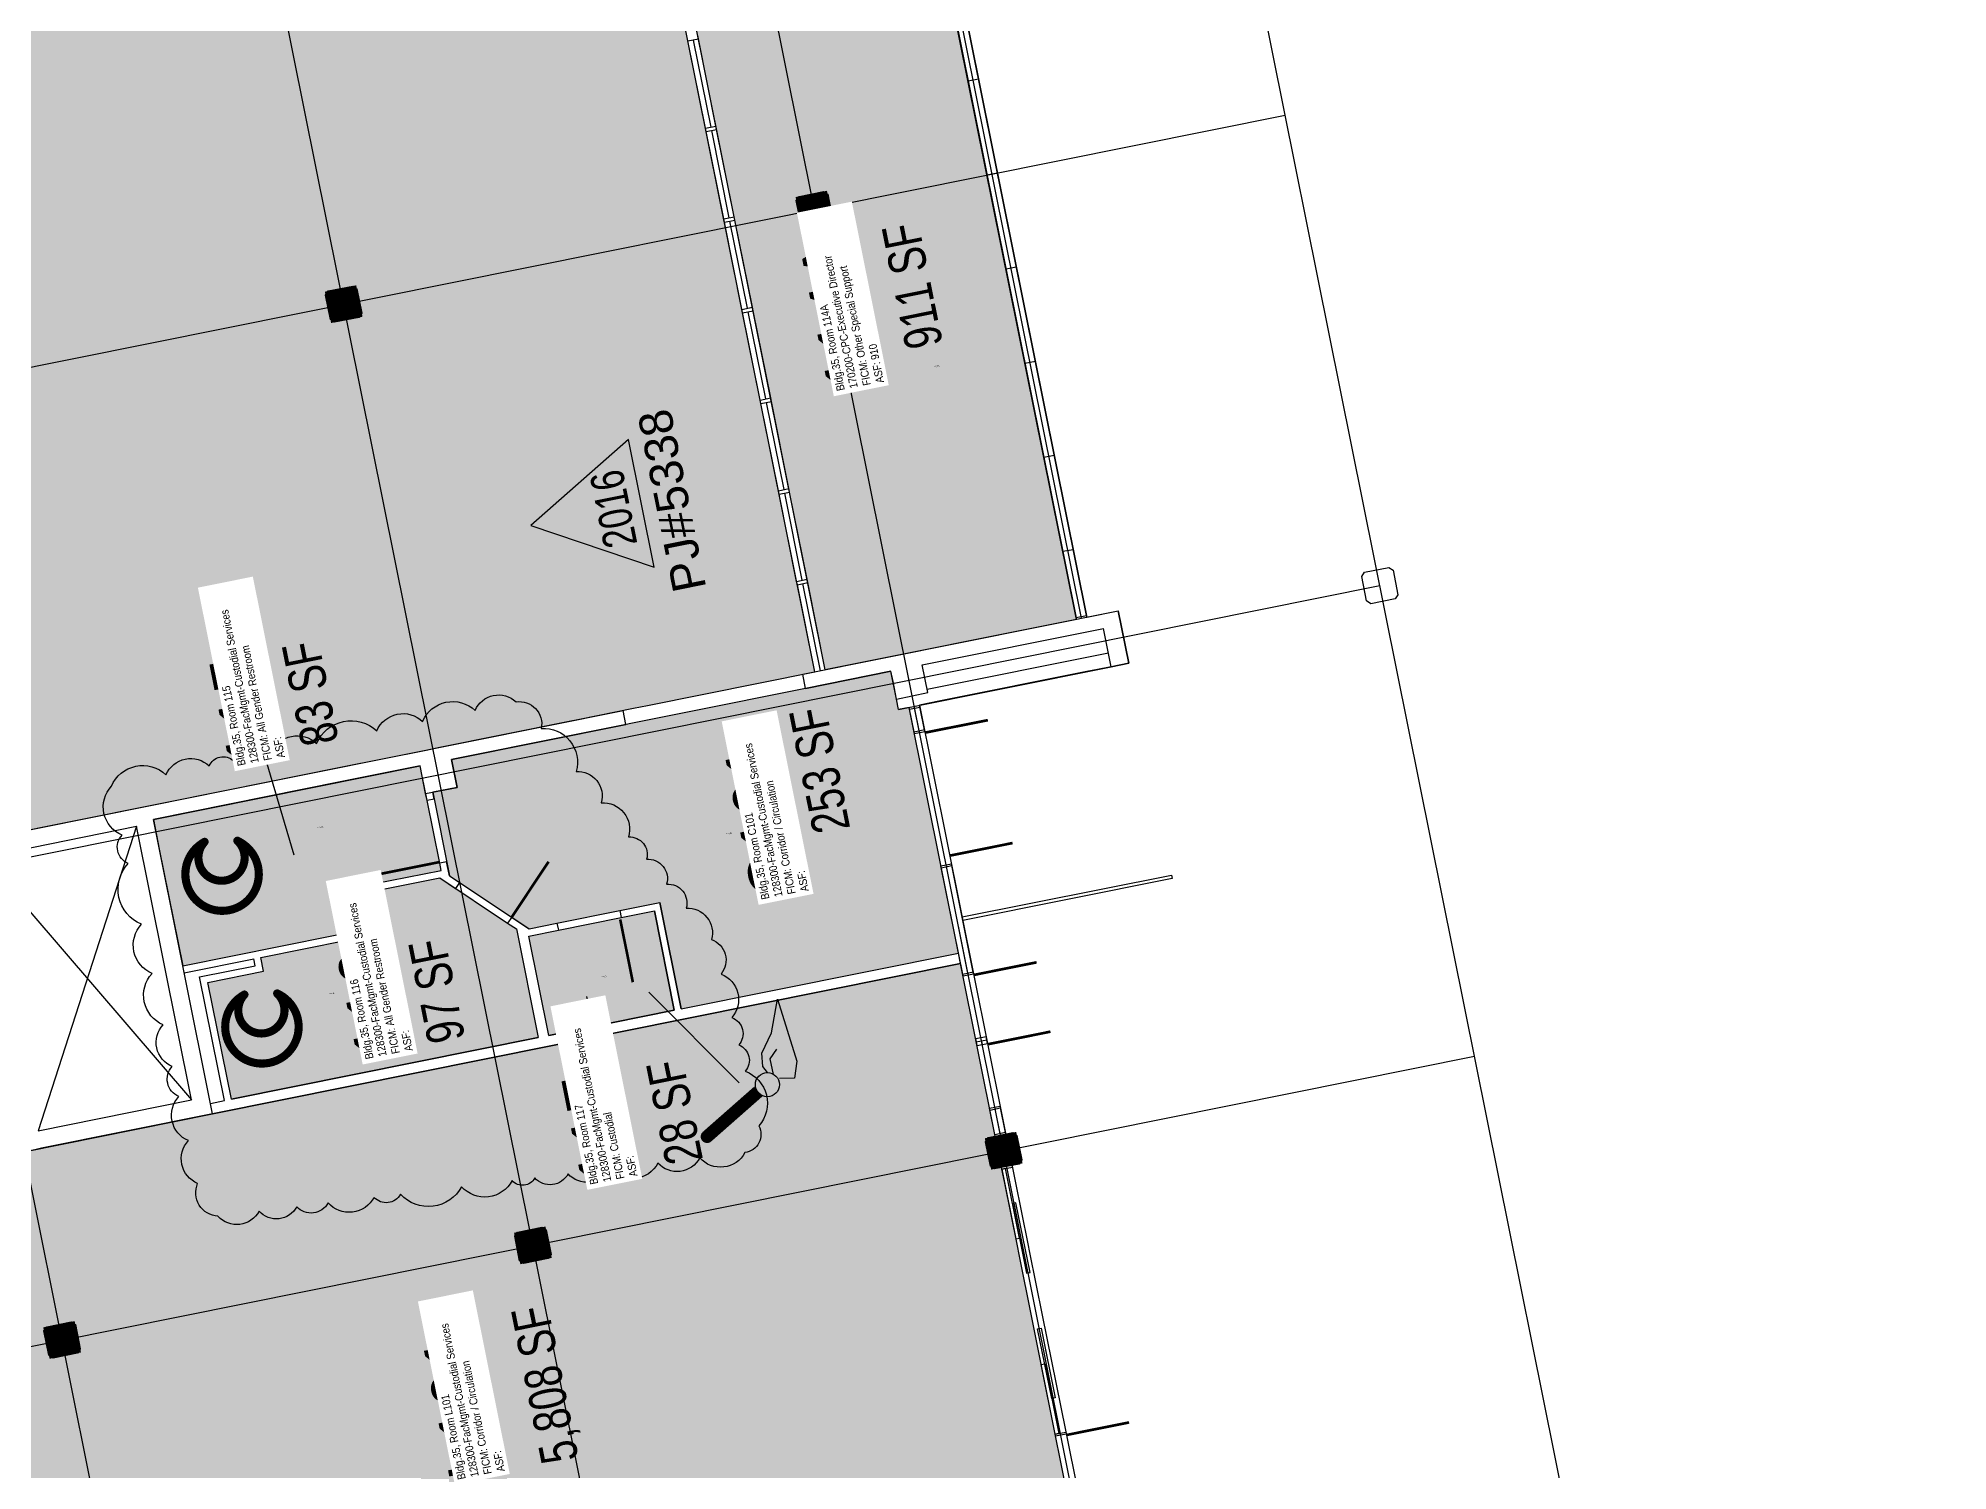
# Model space of a CAD drawing. Header units: inches. Extents: x 69201055 to 69205028, y 27678536 to 27681908.
# Drawn here: x 69203955 to 69205028, y 27680352 to 27681157 of the extents above; entities that cross this region are included whole.
import ezdxf
from ezdxf.enums import TextEntityAlignment as Align

# ---------------------------------------------------------------- set-up
doc = ezdxf.new("R2010")
doc.units = ezdxf.units.IN
doc.header["$LTSCALE"] = 10
doc.header["$MEASUREMENT"] = 0
doc.layers.get('0').update_dxf_attribs({"linetype": 'CONTINUOUS'})
for name, color, linetype in [('A-COLS', 5, 'CONTINUOUS'), ('A-DOOR', 2, 'CONTINUOUS'), ('A-FLOR', 3, 'CONTINUOUS'), ('A-GLAZ', 1, 'CONTINUOUS'), ('A-GRID', 1, 'CONTINUOUS'), ('A-IDEN-ICON', 4, 'CONTINUOUS'), ('A-IDEN-RNUM', 7, 'CONTINUOUS'), ('A-IDEN-SNUM', 4, 'CONTINUOUS'), ('A-IDEN-VNUM', 4, 'CONTINUOUS'), ('A-WALL', 5, 'CONTINUOUS'), ('AREA-ASSIGN', 7, 'CONTINUOUS'), ('AREA-GROSS', 1, 'CONTINUOUS'), ('AREA-TEXT', 3, 'CONTINUOUS'), ('Rooms-Category-Color', 7, 'CONTINUOUS'), ('Rooms-College-Color', 7, 'CONTINUOUS'), ('Rooms-Department-Color', 7, 'CONTINUOUS'), ('Rooms-Division-Color', 7, 'CONTINUOUS'), ('Rooms-Information', 7, 'CONTINUOUS')]:
    doc.layers.add(name, color=color, linetype=linetype)
doc.layers.add('A-REV', color=1, linetype='CONTINUOUS', true_color=0xff0000)
doc.styles.add('Arial', font='arial.ttf')
doc.styles.add('CP_AREA', font='arial.ttf', dxfattribs={"height": 15})
doc.styles.add('CP_ROOMSNUMBER', font='arial.ttf', dxfattribs={"height": 1})
doc.styles.add('CP_ROOMVNUMBER', font='arial.ttf', dxfattribs={"width": 0.85, "height": 0.075})

# ---------------------------------------------------------------- blocks, each defined once
blk = doc.blocks.new('CPCUST')
for p, q in [((0.0262, -0.0408), (0.0446, -0.0406)), ((0.0297, -0.0341), (0.0376, -0.0302)), ((0.0376, -0.0302), (0.0533, -0.0324)), ((0.0446, -0.0406), (0.0543, -0.0505)), ((0.0533, -0.0324), (0.0745, -0.0479)), ((0.0171, -0.0639), (0.02, -0.0466)), ((0.0358, -0.0705), (0.0171, -0.0639)), ((0.1117, -0.0625), (0.0358, -0.0705)), ((0.0745, -0.0479), (0.1117, -0.0625))]:
    blk.add_line(p, q)
at = {"const_width": 0.015}
blk.add_lwpolyline([(-0.03, 0.05), (0.01, -0.0193)], dxfattribs=at)
at = {"const_width": 0.0075}
blk.add_lwpolyline([(-0.0332, 0.0481, 1), (-0.0268, 0.0519, 1)], format="xyb", close=True, dxfattribs=at)
blk.add_circle((0.0158, -0.0313), 0.0141)
blk = doc.blocks.new('COL')
at = {"layer": 'A-COLS', "const_width": 18}
blk.add_lwpolyline([(0, 9), (0, -9)], dxfattribs=at)
at = {"layer": 'A-COLS'}
blk.add_lwpolyline([(9, 7), (9, -7), (7, -9), (-7, -9), (-9, -7), (-9, 7), (-7, 9), (7, 9)], close=True, dxfattribs=at)
blk = doc.blocks.new('CPBATH')
at = {"const_width": 0.0127}
for points in [[(0.0571, 0.0168, 0.861492), (-0.0551, 0, 1)], [(0.0571, 0.0168, 0.729002), (-0.0084, -0.0042, 1)], [(-0.0551, 0, 0.726902), (0.0487, -0.0337, 1)], [(-0.0084, -0.0042, 0.609468), (0.0487, -0.0337, 1)]]:
    blk.add_lwpolyline(points, format="xyb", dxfattribs=at)
at = {"const_width": 0.00637}
for points in [[(0.0544, 0.0152, 1), (0.0599, 0.0184, 1)], [(0.0459, -0.0353, 1), (0.0515, -0.0321, 1)]]:
    blk.add_lwpolyline(points, format="xyb", close=True, dxfattribs=at)
blk = doc.blocks.new('ProjectRev')
at = {"transparency": 16777216}
blk.add_lwpolyline([(0, 0.122), (-0.1221, -0.0895), (0.1221, -0.0895)], close=True, dxfattribs=at)
at = {"transparency": 16777216, "insert": (-0.1798, -0.1151), "char_height": 0.0625, "width": 0.24749, "attachment_point": 1, "style": 'Arial'}
blk.add_mtext('PJ#', dxfattribs=at)
at = {"transparency": 16777216, "style": 'Arial', "width": 0.75}
blk.add_attdef('YEAR', text='', height=18.75, dxfattribs=at).set_placement((0, 0), align=Align.MIDDLE_CENTER)
at = {"transparency": 16777216, "style": 'Arial'}
blk.add_attdef('PROJECT', text='', height=18.75, dxfattribs=at).set_placement((-0.0276, -0.1151), align=Align.TOP_LEFT)

msp = doc.modelspace()

# ---------------------------------------------------------------- hatches: boundary and pattern name
at = {"layer": 'Rooms-Category-Color', "true_color": 0xe3f498}
msp.add_hatch(color=61, dxfattribs=at).paths.add_polyline_path([(69204294.7, 27681702.6), (69204370.2, 27681717.8), (69204391.5, 27681611.9), (69204381.7, 27681609.9), (69204538.4, 27680830.5), (69204397.2, 27680802.1), (69204314.4, 27681213.9), (69204219.2, 27681687.4)])
at = {"layer": 'Rooms-Category-Color', "true_color": 0x99d7b2}
msp.add_hatch(color=253, dxfattribs=at).paths.add_polyline_path([(69204253.1, 27680773.2), (69204259, 27680774.3), (69204289.4, 27680780.5), (69204297.2, 27680782), (69204391.3, 27680801), (69204307.4, 27681218.6), (69204213.3, 27681686.2), (69203741.8, 27681591.4), (69203742.4, 27681588.5), (69203743.5, 27681582.6), (69203763.6, 27681482.6), (69203764.8, 27681476.7), (69203784.3, 27681379.7), (69203776.5, 27681378.1), (69203614.7, 27681345.6), (69203612.8, 27681355.4), (69203605.7, 27681390.7), (69203595, 27681443.6), (69203579.3, 27681440.4), (69203578.4, 27681440.2), (69203567.6, 27681438.1), (69203544, 27681433.3), (69203543.1, 27681433.1), (69203532.3, 27681431), (69203498, 27681424.1), (69203492.1, 27681422.9), (69203511.8, 27681324.9), (69203514.7, 27681325.4), (69203546.7, 27681166.6), (69203818.2, 27681221.2), (69203838.9, 27681118.3), (69203838.9, 27681118.3), (69203838.9, 27681118.3), (69203870.5, 27680961.3), (69203892.7, 27680850.6), (69203903.4, 27680797.7), (69203921.7, 27680706.5), (69204017.8, 27680725.9), (69204123.7, 27680747.1), (69204173.7, 27680757.2), (69204179.6, 27680758.4)])
at = {"layer": 'Rooms-Category-Color', "true_color": 0xadadad}
for points in [[(69204434.1, 27680801.4), (69204386, 27680791.7), (69204187, 27680751.7), (69204190.2, 27680736), (69204176.5, 27680733.3), (69204185.9, 27680686.2), (69204230.7, 27680656.5), (69204246.3, 27680659.6), (69204281.6, 27680666.7), (69204304.2, 27680671.2), (69204316.2, 27680611.4), (69204472.1, 27680642.8), (69204444.3, 27680781), (69204438.4, 27680779.8), (69204437.2, 27680785.7), (69204435.3, 27680795.5)], [(69204173.3, 27680728.6), (69204170.6, 27680742.3), (69204169.4, 27680748.2), (69204125.3, 27680739.3), (69204019.4, 27680718), (69204022.7, 27680701.3), (69204035.9, 27680635.7), (69204147.7, 27680658.1), (69204143, 27680681.7), (69204181.2, 27680689.3), (69204180.4, 27680693.3)], [(69204223.5, 27680656.4), (69204235.8, 27680595.3), (69204063.3, 27680560.6), (69204050.1, 27680626.3), (69204081.4, 27680632.6), (69204079.9, 27680640.4), (69204152.4, 27680655), (69204147.7, 27680678.5), (69204180.4, 27680685.1), (69204218.6, 27680659.6)], [(69204282.4, 27680662.8), (69204301.1, 27680666.5), (69204312.3, 27680610.6), (69204241.7, 27680596.5), (69204230.5, 27680652.3), (69204247.1, 27680655.7)], [(69202189.7, 27679682), (69202220.5, 27679529.1), (69202223.4, 27679529.7), (69202258.7, 27679536.8), (69202461.6, 27679577.6), (69202482.2, 27679581.7), (69202488.1, 27679582.9), (69202494, 27679584.1), (69202507.7, 27679586.8), (69202543, 27679593.9), (69202591, 27679603.6), (69202507.7, 27680018.3), (69202506.5, 27680024.2), (69202486.4, 27680124.2), (69202485.8, 27680127.1), (69203597.5, 27680350.6), (69203611.7, 27680280.1), (69203618.8, 27680244.8), (69203663.6, 27680021.9), (69203914.6, 27680072.4), (69203954.9, 27679871.7), (69203825.5, 27679845.7), (69203785.2, 27680046.4), (69203663.6, 27680021.9), (69203704, 27679821.2), (69203704.6, 27679818.3), (69203714.2, 27679770.3), (69203721.3, 27679735), (69203730, 27679691.8), (69203732.9, 27679692.4), (69203782.9, 27679702.5), (69203788.8, 27679703.7), (69203831, 27679712.1), (69203832.9, 27679712.5), (69203838.8, 27679713.7), (69204100.6, 27679766.3), (69204073.6, 27679900.7), (69204042.6, 27680054.6), (69204138.7, 27680073.9), (69204114.4, 27680194.5), (69204539, 27680279.8), (69204544.8, 27680281), (69204541.1, 27680299.6), (69204534, 27680334.9), (69204533.4, 27680337.9), (69204526.3, 27680373.2), (69204513.3, 27680437.9), (69204506.2, 27680473.2), (69204505.2, 27680478.1), (69204498.1, 27680513.4), (69204496.3, 27680522.2), (69204492.8, 27680539.8), (69204473.3, 27680636.9), (69204052.7, 27680552.3), (69203956.6, 27680533), (69203952.7, 27680532.2), (69203155.6, 27680372), (69203156.2, 27680369), (69203151.3, 27680368), (69203150.4, 27680367.8), (69202878.8, 27680313.2), (69202843.5, 27680306.1), (69202235.7, 27680183.9), (69202165.1, 27680169.7), (69202097.4, 27680156.1), (69202097.8, 27680154.2), (69202098.6, 27680150.2), (69202099, 27680148.3), (69202104.9, 27680118.9), (69202105.7, 27680114.9), (69202106.1, 27680113), (69202118.1, 27680053.2), (69202115.2, 27680052.6), (69202124, 27680009), (69202132.2, 27679967.8), (69202147, 27679894.4), (69202155.3, 27679853.2)]]:
    msp.add_hatch(color=253, dxfattribs=at).paths.add_polyline_path(points)
at = {"layer": 'Rooms-College-Color', "true_color": 0xadadad}
for points in [[(69204294.7, 27681702.6), (69204370.2, 27681717.8), (69204391.5, 27681611.9), (69204381.7, 27681609.9), (69204538.4, 27680830.5), (69204397.2, 27680802.1), (69204314.4, 27681213.9), (69204219.2, 27681687.4)], [(69204434.1, 27680801.4), (69204386, 27680791.7), (69204187, 27680751.7), (69204190.2, 27680736), (69204176.5, 27680733.3), (69204185.9, 27680686.2), (69204230.7, 27680656.5), (69204246.3, 27680659.6), (69204281.6, 27680666.7), (69204304.2, 27680671.2), (69204316.2, 27680611.4), (69204472.1, 27680642.8), (69204444.3, 27680781), (69204438.4, 27680779.8), (69204437.2, 27680785.7), (69204435.3, 27680795.5)], [(69204173.3, 27680728.6), (69204170.6, 27680742.3), (69204169.4, 27680748.2), (69204125.3, 27680739.3), (69204019.4, 27680718), (69204022.7, 27680701.3), (69204035.9, 27680635.7), (69204147.7, 27680658.1), (69204143, 27680681.7), (69204181.2, 27680689.3), (69204180.4, 27680693.3)], [(69204223.5, 27680656.4), (69204235.8, 27680595.3), (69204063.3, 27680560.6), (69204050.1, 27680626.3), (69204081.4, 27680632.6), (69204079.9, 27680640.4), (69204152.4, 27680655), (69204147.7, 27680678.5), (69204180.4, 27680685.1), (69204218.6, 27680659.6)], [(69204282.4, 27680662.8), (69204301.1, 27680666.5), (69204312.3, 27680610.6), (69204241.7, 27680596.5), (69204230.5, 27680652.3), (69204247.1, 27680655.7)], [(69202189.7, 27679682), (69202220.5, 27679529.1), (69202223.4, 27679529.7), (69202258.7, 27679536.8), (69202461.6, 27679577.6), (69202482.2, 27679581.7), (69202488.1, 27679582.9), (69202494, 27679584.1), (69202507.7, 27679586.8), (69202543, 27679593.9), (69202591, 27679603.6), (69202507.7, 27680018.3), (69202506.5, 27680024.2), (69202486.4, 27680124.2), (69202485.8, 27680127.1), (69203597.5, 27680350.6), (69203611.7, 27680280.1), (69203618.8, 27680244.8), (69203663.6, 27680021.9), (69203914.6, 27680072.4), (69203954.9, 27679871.7), (69203825.5, 27679845.7), (69203785.2, 27680046.4), (69203663.6, 27680021.9), (69203704, 27679821.2), (69203704.6, 27679818.3), (69203714.2, 27679770.3), (69203721.3, 27679735), (69203730, 27679691.8), (69203732.9, 27679692.4), (69203782.9, 27679702.5), (69203788.8, 27679703.7), (69203831, 27679712.1), (69203832.9, 27679712.5), (69203838.8, 27679713.7), (69204100.6, 27679766.3), (69204073.6, 27679900.7), (69204042.6, 27680054.6), (69204138.7, 27680073.9), (69204114.4, 27680194.5), (69204539, 27680279.8), (69204544.8, 27680281), (69204541.1, 27680299.6), (69204534, 27680334.9), (69204533.4, 27680337.9), (69204526.3, 27680373.2), (69204513.3, 27680437.9), (69204506.2, 27680473.2), (69204505.2, 27680478.1), (69204498.1, 27680513.4), (69204496.3, 27680522.2), (69204492.8, 27680539.8), (69204473.3, 27680636.9), (69204052.7, 27680552.3), (69203956.6, 27680533), (69203952.7, 27680532.2), (69203155.6, 27680372), (69203156.2, 27680369), (69203151.3, 27680368), (69203150.4, 27680367.8), (69202878.8, 27680313.2), (69202843.5, 27680306.1), (69202235.7, 27680183.9), (69202165.1, 27680169.7), (69202097.4, 27680156.1), (69202097.8, 27680154.2), (69202098.6, 27680150.2), (69202099, 27680148.3), (69202104.9, 27680118.9), (69202105.7, 27680114.9), (69202106.1, 27680113), (69202118.1, 27680053.2), (69202115.2, 27680052.6), (69202124, 27680009), (69202132.2, 27679967.8), (69202147, 27679894.4), (69202155.3, 27679853.2)]]:
    msp.add_hatch(color=253, dxfattribs=at).paths.add_polyline_path(points)
at = {"layer": 'Rooms-College-Color', "true_color": 0x80bc67}
msp.add_hatch(color=83, dxfattribs=at).paths.add_polyline_path([(69204253.1, 27680773.2), (69204259, 27680774.3), (69204289.4, 27680780.5), (69204297.2, 27680782), (69204391.3, 27680801), (69204307.4, 27681218.6), (69204213.3, 27681686.2), (69203741.8, 27681591.4), (69203742.4, 27681588.5), (69203743.5, 27681582.6), (69203763.6, 27681482.6), (69203764.8, 27681476.7), (69203784.3, 27681379.7), (69203776.5, 27681378.1), (69203614.7, 27681345.6), (69203612.8, 27681355.4), (69203605.7, 27681390.7), (69203595, 27681443.6), (69203579.3, 27681440.4), (69203578.4, 27681440.2), (69203567.6, 27681438.1), (69203544, 27681433.3), (69203543.1, 27681433.1), (69203532.3, 27681431), (69203498, 27681424.1), (69203492.1, 27681422.9), (69203511.8, 27681324.9), (69203514.7, 27681325.4), (69203546.7, 27681166.6), (69203818.2, 27681221.2), (69203838.9, 27681118.3), (69203838.9, 27681118.3), (69203838.9, 27681118.3), (69203870.5, 27680961.3), (69203892.7, 27680850.6), (69203903.4, 27680797.7), (69203921.7, 27680706.5), (69204017.8, 27680725.9), (69204123.7, 27680747.1), (69204173.7, 27680757.2), (69204179.6, 27680758.4)])
at = {"layer": 'Rooms-Department-Color', "true_color": 0x80bc67}
msp.add_hatch(color=83, dxfattribs=at).paths.add_polyline_path([(69204294.7, 27681702.6), (69204370.2, 27681717.8), (69204391.5, 27681611.9), (69204381.7, 27681609.9), (69204538.4, 27680830.5), (69204397.2, 27680802.1), (69204314.4, 27681213.9), (69204219.2, 27681687.4)])
at = {"layer": 'Rooms-Department-Color', "true_color": 0x62f98f}
msp.add_hatch(color=91, dxfattribs=at).paths.add_polyline_path([(69204253.1, 27680773.2), (69204259, 27680774.3), (69204289.4, 27680780.5), (69204297.2, 27680782), (69204391.3, 27680801), (69204307.4, 27681218.6), (69204213.3, 27681686.2), (69203741.8, 27681591.4), (69203742.4, 27681588.5), (69203743.5, 27681582.6), (69203763.6, 27681482.6), (69203764.8, 27681476.7), (69203784.3, 27681379.7), (69203776.5, 27681378.1), (69203614.7, 27681345.6), (69203612.8, 27681355.4), (69203605.7, 27681390.7), (69203595, 27681443.6), (69203579.3, 27681440.4), (69203578.4, 27681440.2), (69203567.6, 27681438.1), (69203544, 27681433.3), (69203543.1, 27681433.1), (69203532.3, 27681431), (69203498, 27681424.1), (69203492.1, 27681422.9), (69203511.8, 27681324.9), (69203514.7, 27681325.4), (69203546.7, 27681166.6), (69203818.2, 27681221.2), (69203838.9, 27681118.3), (69203838.9, 27681118.3), (69203838.9, 27681118.3), (69203870.5, 27680961.3), (69203892.7, 27680850.6), (69203903.4, 27680797.7), (69203921.7, 27680706.5), (69204017.8, 27680725.9), (69204123.7, 27680747.1), (69204173.7, 27680757.2), (69204179.6, 27680758.4)])
at = {"layer": 'Rooms-Department-Color', "true_color": 0xacacac}
for points in [[(69204434.1, 27680801.4), (69204386, 27680791.7), (69204187, 27680751.7), (69204190.2, 27680736), (69204176.5, 27680733.3), (69204185.9, 27680686.2), (69204230.7, 27680656.5), (69204246.3, 27680659.6), (69204281.6, 27680666.7), (69204304.2, 27680671.2), (69204316.2, 27680611.4), (69204472.1, 27680642.8), (69204444.3, 27680781), (69204438.4, 27680779.8), (69204437.2, 27680785.7), (69204435.3, 27680795.5)], [(69204173.3, 27680728.6), (69204170.6, 27680742.3), (69204169.4, 27680748.2), (69204125.3, 27680739.3), (69204019.4, 27680718), (69204022.7, 27680701.3), (69204035.9, 27680635.7), (69204147.7, 27680658.1), (69204143, 27680681.7), (69204181.2, 27680689.3), (69204180.4, 27680693.3)], [(69204223.5, 27680656.4), (69204235.8, 27680595.3), (69204063.3, 27680560.6), (69204050.1, 27680626.3), (69204081.4, 27680632.6), (69204079.9, 27680640.4), (69204152.4, 27680655), (69204147.7, 27680678.5), (69204180.4, 27680685.1), (69204218.6, 27680659.6)], [(69204282.4, 27680662.8), (69204301.1, 27680666.5), (69204312.3, 27680610.6), (69204241.7, 27680596.5), (69204230.5, 27680652.3), (69204247.1, 27680655.7)], [(69202189.7, 27679682), (69202220.5, 27679529.1), (69202223.4, 27679529.7), (69202258.7, 27679536.8), (69202461.6, 27679577.6), (69202482.2, 27679581.7), (69202488.1, 27679582.9), (69202494, 27679584.1), (69202507.7, 27679586.8), (69202543, 27679593.9), (69202591, 27679603.6), (69202507.7, 27680018.3), (69202506.5, 27680024.2), (69202486.4, 27680124.2), (69202485.8, 27680127.1), (69203597.5, 27680350.6), (69203611.7, 27680280.1), (69203618.8, 27680244.8), (69203663.6, 27680021.9), (69203914.6, 27680072.4), (69203954.9, 27679871.7), (69203825.5, 27679845.7), (69203785.2, 27680046.4), (69203663.6, 27680021.9), (69203704, 27679821.2), (69203704.6, 27679818.3), (69203714.2, 27679770.3), (69203721.3, 27679735), (69203730, 27679691.8), (69203732.9, 27679692.4), (69203782.9, 27679702.5), (69203788.8, 27679703.7), (69203831, 27679712.1), (69203832.9, 27679712.5), (69203838.8, 27679713.7), (69204100.6, 27679766.3), (69204073.6, 27679900.7), (69204042.6, 27680054.6), (69204138.7, 27680073.9), (69204114.4, 27680194.5), (69204539, 27680279.8), (69204544.8, 27680281), (69204541.1, 27680299.6), (69204534, 27680334.9), (69204533.4, 27680337.9), (69204526.3, 27680373.2), (69204513.3, 27680437.9), (69204506.2, 27680473.2), (69204505.2, 27680478.1), (69204498.1, 27680513.4), (69204496.3, 27680522.2), (69204492.8, 27680539.8), (69204473.3, 27680636.9), (69204052.7, 27680552.3), (69203956.6, 27680533), (69203952.7, 27680532.2), (69203155.6, 27680372), (69203156.2, 27680369), (69203151.3, 27680368), (69203150.4, 27680367.8), (69202878.8, 27680313.2), (69202843.5, 27680306.1), (69202235.7, 27680183.9), (69202165.1, 27680169.7), (69202097.4, 27680156.1), (69202097.8, 27680154.2), (69202098.6, 27680150.2), (69202099, 27680148.3), (69202104.9, 27680118.9), (69202105.7, 27680114.9), (69202106.1, 27680113), (69202118.1, 27680053.2), (69202115.2, 27680052.6), (69202124, 27680009), (69202132.2, 27679967.8), (69202147, 27679894.4), (69202155.3, 27679853.2)]]:
    msp.add_hatch(color=253, dxfattribs=at).paths.add_polyline_path(points)
at = {"layer": 'Rooms-Division-Color', "true_color": 0x80bc67}
msp.add_hatch(color=83, dxfattribs=at).paths.add_polyline_path([(69204294.7, 27681702.6), (69204370.2, 27681717.8), (69204391.5, 27681611.9), (69204381.7, 27681609.9), (69204538.4, 27680830.5), (69204397.2, 27680802.1), (69204314.4, 27681213.9), (69204219.2, 27681687.4)])
at = {"layer": 'Rooms-Division-Color', "true_color": 0x62f98f}
msp.add_hatch(color=91, dxfattribs=at).paths.add_polyline_path([(69204253.1, 27680773.2), (69204259, 27680774.3), (69204289.4, 27680780.5), (69204297.2, 27680782), (69204391.3, 27680801), (69204307.4, 27681218.6), (69204213.3, 27681686.2), (69203741.8, 27681591.4), (69203742.4, 27681588.5), (69203743.5, 27681582.6), (69203763.6, 27681482.6), (69203764.8, 27681476.7), (69203784.3, 27681379.7), (69203776.5, 27681378.1), (69203614.7, 27681345.6), (69203612.8, 27681355.4), (69203605.7, 27681390.7), (69203595, 27681443.6), (69203579.3, 27681440.4), (69203578.4, 27681440.2), (69203567.6, 27681438.1), (69203544, 27681433.3), (69203543.1, 27681433.1), (69203532.3, 27681431), (69203498, 27681424.1), (69203492.1, 27681422.9), (69203511.8, 27681324.9), (69203514.7, 27681325.4), (69203546.7, 27681166.6), (69203818.2, 27681221.2), (69203838.9, 27681118.3), (69203838.9, 27681118.3), (69203838.9, 27681118.3), (69203870.5, 27680961.3), (69203892.7, 27680850.6), (69203903.4, 27680797.7), (69203921.7, 27680706.5), (69204017.8, 27680725.9), (69204123.7, 27680747.1), (69204173.7, 27680757.2), (69204179.6, 27680758.4)])
at = {"layer": 'Rooms-Division-Color', "true_color": 0xadadad}
for points in [[(69204434.1, 27680801.4), (69204386, 27680791.7), (69204187, 27680751.7), (69204190.2, 27680736), (69204176.5, 27680733.3), (69204185.9, 27680686.2), (69204230.7, 27680656.5), (69204246.3, 27680659.6), (69204281.6, 27680666.7), (69204304.2, 27680671.2), (69204316.2, 27680611.4), (69204472.1, 27680642.8), (69204444.3, 27680781), (69204438.4, 27680779.8), (69204437.2, 27680785.7), (69204435.3, 27680795.5)], [(69204173.3, 27680728.6), (69204170.6, 27680742.3), (69204169.4, 27680748.2), (69204125.3, 27680739.3), (69204019.4, 27680718), (69204022.7, 27680701.3), (69204035.9, 27680635.7), (69204147.7, 27680658.1), (69204143, 27680681.7), (69204181.2, 27680689.3), (69204180.4, 27680693.3)], [(69204223.5, 27680656.4), (69204235.8, 27680595.3), (69204063.3, 27680560.6), (69204050.1, 27680626.3), (69204081.4, 27680632.6), (69204079.9, 27680640.4), (69204152.4, 27680655), (69204147.7, 27680678.5), (69204180.4, 27680685.1), (69204218.6, 27680659.6)], [(69204282.4, 27680662.8), (69204301.1, 27680666.5), (69204312.3, 27680610.6), (69204241.7, 27680596.5), (69204230.5, 27680652.3), (69204247.1, 27680655.7)], [(69202189.7, 27679682), (69202220.5, 27679529.1), (69202223.4, 27679529.7), (69202258.7, 27679536.8), (69202461.6, 27679577.6), (69202482.2, 27679581.7), (69202488.1, 27679582.9), (69202494, 27679584.1), (69202507.7, 27679586.8), (69202543, 27679593.9), (69202591, 27679603.6), (69202507.7, 27680018.3), (69202506.5, 27680024.2), (69202486.4, 27680124.2), (69202485.8, 27680127.1), (69203597.5, 27680350.6), (69203611.7, 27680280.1), (69203618.8, 27680244.8), (69203663.6, 27680021.9), (69203914.6, 27680072.4), (69203954.9, 27679871.7), (69203825.5, 27679845.7), (69203785.2, 27680046.4), (69203663.6, 27680021.9), (69203704, 27679821.2), (69203704.6, 27679818.3), (69203714.2, 27679770.3), (69203721.3, 27679735), (69203730, 27679691.8), (69203732.9, 27679692.4), (69203782.9, 27679702.5), (69203788.8, 27679703.7), (69203831, 27679712.1), (69203832.9, 27679712.5), (69203838.8, 27679713.7), (69204100.6, 27679766.3), (69204073.6, 27679900.7), (69204042.6, 27680054.6), (69204138.7, 27680073.9), (69204114.4, 27680194.5), (69204539, 27680279.8), (69204544.8, 27680281), (69204541.1, 27680299.6), (69204534, 27680334.9), (69204533.4, 27680337.9), (69204526.3, 27680373.2), (69204513.3, 27680437.9), (69204506.2, 27680473.2), (69204505.2, 27680478.1), (69204498.1, 27680513.4), (69204496.3, 27680522.2), (69204492.8, 27680539.8), (69204473.3, 27680636.9), (69204052.7, 27680552.3), (69203956.6, 27680533), (69203952.7, 27680532.2), (69203155.6, 27680372), (69203156.2, 27680369), (69203151.3, 27680368), (69203150.4, 27680367.8), (69202878.8, 27680313.2), (69202843.5, 27680306.1), (69202235.7, 27680183.9), (69202165.1, 27680169.7), (69202097.4, 27680156.1), (69202097.8, 27680154.2), (69202098.6, 27680150.2), (69202099, 27680148.3), (69202104.9, 27680118.9), (69202105.7, 27680114.9), (69202106.1, 27680113), (69202118.1, 27680053.2), (69202115.2, 27680052.6), (69202124, 27680009), (69202132.2, 27679967.8), (69202147, 27679894.4), (69202155.3, 27679853.2)]]:
    msp.add_hatch(color=253, dxfattribs=at).paths.add_polyline_path(points)

# ---------------------------------------------------------------- linework, layer by layer
at = {"layer": 'A-DOOR'}
for p, q in [((69204498.5, 27680521.6), (69204496.5, 27680521.2)), ((69204496.5, 27680521.2), (69204504.4, 27680482)), ((69204506.4, 27680482.4), (69204498.5, 27680521.6)), ((69204504.4, 27680502.4), (69204502.4, 27680502)), ((69204502.4, 27680502), (69204510.3, 27680462.8)), ((69204512.3, 27680463.2), (69204504.4, 27680502.4)), ((69204504.4, 27680482), (69204506.4, 27680482.4)), ((69204510.3, 27680462.8), (69204512.3, 27680463.2)), ((69204516.6, 27680431.4), (69204518.6, 27680431.8)), ((69204524.5, 27680392.2), (69204516.6, 27680431.4)), ((69204518.6, 27680431.8), (69204526.5, 27680392.6)), ((69204518.6, 27680411.4), (69204520.6, 27680411.8)), ((69204526.5, 27680372.2), (69204518.6, 27680411.4)), ((69204520.6, 27680411.8), (69204528.5, 27680372.6)), ((69204526.5, 27680392.6), (69204524.5, 27680392.2)), ((69204528.5, 27680372.6), (69204526.5, 27680372.2))]:
    msp.add_line(p, q, dxfattribs=at)
for points in [[(69204453.3, 27680766.8, 1.5, 1.5, 0), (69204488.6, 27680773.8, 0, 0, 0), (69204488.7, 27680773.1, 0, 0, -0.414214), (69204458.8, 27680731.9, 0, 0, -0.414214)], [(69204180.3, 27680694, 1.5, 1.5, 0), (69204145, 27680686.9, 0, 0, 0), (69204144.8, 27680687.6, 0, 0, -0.414214), (69204174.8, 27680728.9, 0, 0, -0.414214)], [(69204467.2, 27680697.6, 1.5, 1.5, 0), (69204502.5, 27680704.7, 0, 0, 0), (69204502.3, 27680705.4, 0, 0, 0.414214), (69204458.8, 27680731.8, 0, 0, 0.414214)], [(69204220.9, 27680663, 1.5, 1.5, 0), (69204241.6, 27680694.2, 0, 0, 0), (69204241, 27680694.6, 0, 0, 0.414214), (69204191.5, 27680682.5, 0, 0, 0.414214)], [(69204281.9, 27680661.7, 1.5, 1.5, 0), (69204289, 27680626.4, 0, 0, 0), (69204288.3, 27680626.2, 0, 0, -0.414214), (69204247, 27680656.2, 0, 0, -0.414214)], [(69204480.7, 27680630.5, 1.5, 1.5, 0), (69204516, 27680637.6, 0, 0, 0), (69204516.1, 27680636.8, 0, 0, -0.414214), (69204486.2, 27680595.6, 0, 0, -0.414214)], [(69204488.5, 27680591.5, 1.5, 1.5, 0), (69204523.8, 27680598.6, 0, 0, 0), (69204524, 27680597.9, 0, 0, -0.414214), (69204494, 27680556.7, 0, 0, -0.414214)], [(69204532.7, 27680371.7, 1.5, 1.5, 0), (69204568, 27680378.8, 0, 0, 0), (69204568.2, 27680378, 0, 0, -0.414214), (69204538.2, 27680336.8, 0, 0, -0.414214)]]:
    msp.add_lwpolyline(points, format="xyseb", dxfattribs=at)
at = {"layer": 'A-FLOR'}
for p, q in [((69204010, 27680714.1), (69203954.6, 27680542.8)), ((69203923.7, 27680696.7), (69204040.9, 27680560.2)), ((69204474.1, 27680663.1), (69204591.8, 27680686.7)), ((69204592.2, 27680684.8), (69204474.5, 27680661.1)), ((69204591.8, 27680686.7), (69204592.2, 27680684.8))]:
    msp.add_line(p, q, dxfattribs=at)
at = {"layer": 'A-GLAZ'}
for p, q in [((69204538.4, 27680830.5), (69204400, 27681518.8)), ((69204541.3, 27680831.1), (69204402.9, 27681519.3)), ((69204544.3, 27680831.7), (69204405.9, 27681519.9)), ((69204320, 27681155.9), (69204319.6, 27681157.8)), ((69204320, 27681155.9), (69204325.9, 27681157)), ((69204329.8, 27681106.8), (69204320, 27681155.9)), ((69204322.9, 27681156.4), (69204332.8, 27681107.4)), ((69204325.9, 27681157), (69204325.5, 27681159)), ((69204335.7, 27681108), (69204325.9, 27681157)), ((69204477.5, 27681133.5), (69204483.4, 27681134.6)), ((69204329.8, 27681106.8), (69204335.7, 27681108)), ((69204330.2, 27681104.9), (69204329.8, 27681106.8)), ((69204330.2, 27681104.9), (69204336.1, 27681106.1)), ((69204340.1, 27681055.9), (69204330.2, 27681104.9)), ((69204333.2, 27681105.5), (69204343, 27681056.4)), ((69204336.1, 27681106.1), (69204335.7, 27681108)), ((69204346, 27681057), (69204336.1, 27681106.1)), ((69204488.1, 27681080.5), (69204494, 27681081.7)), ((69204340.1, 27681055.9), (69204346, 27681057)), ((69204340.5, 27681053.9), (69204340.1, 27681055.9)), ((69204340.5, 27681053.9), (69204346.4, 27681055.1)), ((69204350.3, 27681004.9), (69204340.5, 27681053.9)), ((69204343.4, 27681054.5), (69204353.3, 27681005.5)), ((69204346.4, 27681055.1), (69204346, 27681057)), ((69204356.2, 27681006.1), (69204346.4, 27681055.1)), ((69204498.8, 27681027.6), (69204504.6, 27681028.8)), ((69204350.3, 27681004.9), (69204356.2, 27681006.1)), ((69204356.6, 27681004.1), (69204356.2, 27681006.1)), ((69204350.7, 27681002.9), (69204350.3, 27681004.9)), ((69204350.7, 27681002.9), (69204356.6, 27681004.1)), ((69204360.6, 27680953.9), (69204350.7, 27681002.9)), ((69204353.7, 27681003.5), (69204363.5, 27680954.5)), ((69204366.5, 27680955.1), (69204356.6, 27681004.1)), ((69204509.4, 27680974.6), (69204515.3, 27680975.8)), ((69204360.6, 27680953.9), (69204366.5, 27680955.1)), ((69204361, 27680951.9), (69204360.6, 27680953.9)), ((69204361, 27680951.9), (69204366.9, 27680953.1)), ((69204370.8, 27680902.9), (69204361, 27680951.9)), ((69204363.9, 27680952.5), (69204373.8, 27680903.5)), ((69204366.9, 27680953.1), (69204366.5, 27680955.1)), ((69204376.7, 27680904.1), (69204366.9, 27680953.1)), ((69204520.1, 27680921.7), (69204525.9, 27680922.9)), ((69204370.8, 27680902.9), (69204376.7, 27680904.1)), ((69204371.2, 27680901), (69204370.8, 27680902.9)), ((69204371.2, 27680901), (69204377.1, 27680902.1)), ((69204381.1, 27680851.9), (69204371.2, 27680901)), ((69204374.2, 27680901.5), (69204384, 27680852.5)), ((69204377.1, 27680902.1), (69204376.7, 27680904.1)), ((69204387, 27680853.1), (69204377.1, 27680902.1)), ((69204530.7, 27680868.8), (69204536.6, 27680869.9)), ((69204381.1, 27680851.9), (69204387, 27680853.1)), ((69204381.5, 27680850), (69204381.1, 27680851.9)), ((69204381.5, 27680850), (69204387.4, 27680851.2)), ((69204391.3, 27680801), (69204381.5, 27680850)), ((69204384.4, 27680850.6), (69204394.3, 27680801.5)), ((69204387.4, 27680851.2), (69204387, 27680853.1)), ((69204397.2, 27680802.1), (69204387.4, 27680851.2)), ((69204538.2, 27680831.5), (69204544.1, 27680832.7)), ((69204447.3, 27680766.3), (69204444.3, 27680781)), ((69204444.5, 27680780), (69204450.4, 27680781.2)), ((69204450.2, 27680766.9), (69204447.2, 27680781.6)), ((69204453.1, 27680767.5), (69204450.2, 27680782.2)), ((69204447.1, 27680767.3), (69204452.9, 27680768.5)), ((69204474.7, 27680630), (69204462.2, 27680691.8)), ((69204462.4, 27680690.8), (69204468.3, 27680692)), ((69204477.6, 27680630.6), (69204465.2, 27680692.4)), ((69204480.5, 27680631.2), (69204468.1, 27680693)), ((69204474.5, 27680631), (69204480.3, 27680632.2)), ((69204482.5, 27680590.8), (69204481.8, 27680594.7)), ((69204482.1, 27680592.8), (69204488, 27680594)), ((69204485.5, 27680591.4), (69204484.7, 27680595.3)), ((69204488.4, 27680592), (69204487.6, 27680595.9)), ((69204492.8, 27680539.8), (69204489.6, 27680555.5)), ((69204489.8, 27680554.5), (69204495.7, 27680555.7)), ((69204495.7, 27680540.4), (69204492.6, 27680556.1)), ((69204498.7, 27680541), (69204495.5, 27680556.7)), ((69204492.6, 27680540.8), (69204498.5, 27680542)), ((69204496.5, 27680521.2), (69204496.3, 27680522.2)), ((69204496.5, 27680521.2), (69204502.4, 27680522.4)), ((69204502.4, 27680522.4), (69204502.2, 27680523.4)), ((69204526.5, 27680372.2), (69204532.4, 27680373.4)), ((69204526.7, 27680371.2), (69204526.5, 27680372.2)), ((69204532.4, 27680373.4), (69204532.6, 27680372.4))]:
    msp.add_line(p, q, dxfattribs=at)
at = {"layer": 'A-GRID'}
for p, q in [((69205028.3, 27679261.3), (69204496.1, 27681908.3)), ((69204763.6, 27679208.1), (69204231.4, 27681855.1)), ((69204498.9, 27679154.9), (69203966.7, 27681801.9)), ((69204234.2, 27679101.6), (69203702, 27681748.7)), ((69201214.6, 27680422.3), (69204655.8, 27681114.2)), ((69201267.9, 27680157.6), (69204709, 27680849.5)), ((69201321.1, 27679892.9), (69204762.2, 27680584.8))]:
    msp.add_line(p, q, dxfattribs=at)
at = {"layer": 'A-IDEN-ICON'}
msp.add_lwpolyline([(69204348.8, 27680569.8), (69204297.9, 27680620.9)], dxfattribs=at)
at = {"layer": 'A-IDEN-VNUM'}
for p, q in [((69204082.6, 27680751.4), (69204098.4, 27680698)), ((69204271.9, 27680578.1), (69204263.1, 27680618.3))]:
    msp.add_line(p, q, dxfattribs=at)
at = {"layer": 'A-REV'}
msp.add_lwpolyline([(69203995.8, 27680736.7, -0.520567), (69204026.5, 27680743.1, -0.520567), (69204050.8, 27680748.1, -0.520567), (69204064.4, 27680751, -0.520567), (69204085.7, 27680755.4, -0.520567), (69204111.2, 27680760.7, -0.520567), (69204145, 27680767.8, -0.520567), (69204170.8, 27680773.1, -0.520567), (69204200.3, 27680779.3, -0.520567), (69204223.3, 27680784.1, -0.520567), (69204237.5, 27680769.2, -0.520567), (69204257.1, 27680744.9, -0.520567), (69204271.2, 27680727.4, -0.520567), (69204286.6, 27680708.1, -0.520567), (69204296.7, 27680695.6, -0.520567), (69204308, 27680681.6, -0.520567), (69204319, 27680668, -0.520567), (69204333.2, 27680650.4, -0.520567), (69204338.6, 27680631, -0.520567), (69204344.7, 27680606.5, -0.520567), (69204348.6, 27680591.1, -0.520567), (69204352.2, 27680576.4, -0.520567), (69204359.9, 27680545.6, -0.520567), (69204352, 27680530.6, -0.520567), (69204326.6, 27680527.6, -0.520567), (69204303.1, 27680524.7, -0.520567), (69204275.6, 27680521.4, -0.520567), (69204252.6, 27680518.6, -0.520567), (69204233.9, 27680516.3, -0.520567), (69204221.1, 27680514.8, -0.520567), (69204192.7, 27680511.4, -0.520567), (69204158.4, 27680507.2, -0.520567), (69204143.5, 27680505.4, -0.520567), (69204117.6, 27680502.3, -0.520567), (69204100, 27680500.1, -0.520567), (69204078.8, 27680497.6, -0.520567), (69204055.7, 27680494.8, -0.520567), (69204044.3, 27680513.2, -0.520567), (69204039.1, 27680537.3, -0.520567), (69204033.7, 27680562.1, -0.520567), (69204030, 27680579, -0.520567), (69204024.9, 27680602.5, -0.520567), (69204018.7, 27680631.3, -0.520567), (69204012.7, 27680659, -0.520567), (69204005.2, 27680693.2, -0.520567), (69204001.8, 27680709.2, -0.520567)], format="xyb", close=True, dxfattribs=at)
at = {"layer": 'A-WALL'}
for p, q in [((69204698.8, 27680854.6), (69204700.3, 27680857)), ((69204700.3, 27680857), (69204714.1, 27680859.7)), ((69204714.1, 27680859.7), (69204716.4, 27680858.2)), ((69204716.4, 27680858.2), (69204719.2, 27680844.4)), ((69204701.5, 27680840.9), (69204698.8, 27680854.6)), ((69204719.2, 27680844.4), (69204717.6, 27680842.1)), ((69204384.5, 27680799.6), (69204561.9, 27680835.3)), ((69204567.8, 27680805.8), (69204561.9, 27680835.3)), ((69204703.9, 27680839.3), (69204701.5, 27680840.9)), ((69204717.6, 27680842.1), (69204703.9, 27680839.3)), ((69204451.7, 27680804.9), (69204553.7, 27680825.4)), ((69204558, 27680803.9), (69204553.7, 27680825.4)), ((69204386, 27680791.7), (69204434.1, 27680801.4)), ((69204437.2, 27680785.7), (69204434.1, 27680801.4)), ((69204438.4, 27680779.8), (69204558, 27680803.9)), ((69204454.9, 27680789.3), (69204451.7, 27680804.9)), ((69204454.5, 27680791.2), (69204556.4, 27680811.7)), ((69204558, 27680803.9), (69204567.8, 27680805.8)), ((69204386, 27680791.7), (69204384.5, 27680799.6)), ((69204437.2, 27680785.7), (69204454.9, 27680789.3)), ((69204438.4, 27680779.8), (69204437.2, 27680785.7)), ((69203921.7, 27680706.5), (69204283.5, 27680779.3)), ((69204187, 27680751.7), (69204285.1, 27680771.4)), ((69204285.1, 27680771.4), (69204283.5, 27680779.3)), ((69204447.3, 27680766.3), (69204453.1, 27680767.5)), ((69204019.4, 27680718), (69204169.4, 27680748.2)), ((69204172.5, 27680732.5), (69204169.4, 27680748.2)), ((69204190.2, 27680736), (69204187, 27680751.7)), ((69204172.5, 27680732.5), (69204190.2, 27680736)), ((69204173.3, 27680728.6), (69204172.5, 27680732.5)), ((69204177.2, 27680729.4), (69204173.3, 27680728.6)), ((69204177.2, 27680729.4), (69204176.5, 27680733.3)), ((69204052.7, 27680552.3), (69204019.4, 27680718)), ((69203923.7, 27680696.7), (69204010, 27680714.1)), ((69204040.9, 27680560.2), (69204010, 27680714.1)), ((69204184.3, 27680694.1), (69204180.4, 27680693.3)), ((69204185.9, 27680686.2), (69204184.3, 27680694.1)), ((69204143, 27680681.7), (69204181.2, 27680689.3)), ((69204181.2, 27680689.3), (69204180.4, 27680693.3)), ((69204462.2, 27680691.8), (69204468.1, 27680693)), ((69204147.7, 27680658.1), (69204143, 27680681.7)), ((69204152.4, 27680655), (69204147.7, 27680678.5)), ((69204281.6, 27680666.7), (69204304.2, 27680671.2)), ((69204281.6, 27680666.7), (69204282.4, 27680662.8)), ((69204282.4, 27680662.8), (69204301.1, 27680666.5)), ((69204312.3, 27680610.6), (69204301.1, 27680666.5)), ((69204316.2, 27680611.4), (69204304.2, 27680671.2)), ((69204035.9, 27680635.7), (69204147.7, 27680658.1)), ((69204079.9, 27680640.4), (69204152.4, 27680655)), ((69204230.5, 27680652.3), (69204247.1, 27680655.7)), ((69204241.7, 27680596.5), (69204230.5, 27680652.3)), ((69204230.7, 27680656.5), (69204246.3, 27680659.6)), ((69204246.3, 27680659.6), (69204247.1, 27680655.7)), ((69204081.4, 27680632.6), (69204079.9, 27680640.4)), ((69204316.2, 27680611.4), (69204472.1, 27680642.8)), ((69204473.3, 27680636.9), (69204472.1, 27680642.8)), ((69204036.7, 27680631.7), (69204075.9, 27680639.6)), ((69204045.4, 27680629.4), (69204076.7, 27680635.7)), ((69204050.1, 27680626.3), (69204081.4, 27680632.6)), ((69204052.7, 27680552.3), (69204473.3, 27680636.9)), ((69204076.7, 27680635.7), (69204075.9, 27680639.6)), ((69204474.7, 27680630), (69204480.5, 27680631.2)), ((69204059.4, 27680559.8), (69204045.4, 27680629.4)), ((69204063.3, 27680560.6), (69204050.1, 27680626.3)), ((69204241.7, 27680596.5), (69204312.3, 27680610.6)), ((69204063.3, 27680560.6), (69204235.8, 27680595.3)), ((69204481.8, 27680594.7), (69204487.6, 27680595.9)), ((69204482.5, 27680590.8), (69204488.4, 27680592)), ((69203954.6, 27680542.8), (69204040.9, 27680560.2)), ((69204051.5, 27680558.2), (69204059.4, 27680559.8)), ((69204489.6, 27680555.5), (69204495.5, 27680556.7)), ((69203946.8, 27680531), (69204052.7, 27680552.3)), ((69204526.7, 27680371.2), (69204532.6, 27680372.4))]:
    msp.add_line(p, q, dxfattribs=at)
for points in [[(69204147.7, 27680678.5), (69204180.4, 27680685.1), (69204189.3, 27680679.2)], [(69204185.9, 27680686.2), (69204191.5, 27680682.5)], [(69204191.5, 27680682.5), (69204189.3, 27680679.2)], [(69204220.9, 27680663), (69204218.6, 27680659.6)], [(69204220.9, 27680663), (69204230.7, 27680656.5)], [(69204218.6, 27680659.6), (69204223.5, 27680656.4), (69204235.8, 27680595.3)]]:
    msp.add_lwpolyline(points, dxfattribs=at)
at = {"layer": 'AREA-ASSIGN'}
for points in [[(69204294.7, 27681702.6), (69204370.2, 27681717.8), (69204391.5, 27681611.9), (69204381.7, 27681609.9), (69204538.4, 27680830.5), (69204397.2, 27680802.1), (69204314.4, 27681213.9), (69204219.2, 27681687.4)], [(69204434.1, 27680801.4), (69204386, 27680791.7), (69204187, 27680751.7), (69204190.2, 27680736), (69204176.5, 27680733.3), (69204185.9, 27680686.2), (69204230.7, 27680656.5), (69204246.3, 27680659.6), (69204281.6, 27680666.7), (69204304.2, 27680671.2), (69204316.2, 27680611.4), (69204472.1, 27680642.8), (69204444.3, 27680781), (69204438.4, 27680779.8), (69204437.2, 27680785.7), (69204435.3, 27680795.5)], [(69204173.3, 27680728.6), (69204170.6, 27680742.3), (69204169.4, 27680748.2), (69204125.3, 27680739.3), (69204019.4, 27680718), (69204022.7, 27680701.3), (69204035.9, 27680635.7), (69204147.7, 27680658.1), (69204143, 27680681.7), (69204181.2, 27680689.3), (69204180.4, 27680693.3)], [(69204223.5, 27680656.4), (69204235.8, 27680595.3), (69204063.3, 27680560.6), (69204050.1, 27680626.3), (69204081.4, 27680632.6), (69204079.9, 27680640.4), (69204152.4, 27680655), (69204147.7, 27680678.5), (69204180.4, 27680685.1), (69204218.6, 27680659.6)], [(69204282.4, 27680662.8), (69204301.1, 27680666.5), (69204312.3, 27680610.6), (69204241.7, 27680596.5), (69204230.5, 27680652.3), (69204247.1, 27680655.7)]]:
    msp.add_lwpolyline(points, close=True, dxfattribs=at)
for points in [[(69203921.7, 27680706.5), (69204017.8, 27680725.9), (69204123.7, 27680747.1), (69204173.7, 27680757.2), (69204179.6, 27680758.4), (69204253.1, 27680773.2), (69204259, 27680774.3), (69204289.4, 27680780.5), (69204297.2, 27680782), (69204391.3, 27680801), (69204307.4, 27681218.6), (69204213.3, 27681686.2), (69203741.8, 27681591.4)], [(69204533.4, 27680337.9), (69204526.3, 27680373.2), (69204513.3, 27680437.9), (69204506.2, 27680473.2), (69204505.2, 27680478.1), (69204498.1, 27680513.4), (69204496.3, 27680522.2), (69204492.8, 27680539.8), (69204473.3, 27680636.9), (69204052.7, 27680552.3), (69203956.6, 27680533), (69203952.7, 27680532.2), (69203155.6, 27680372)]]:
    msp.add_lwpolyline(points, dxfattribs=at)
at = {"layer": 'AREA-GROSS'}
msp.add_lwpolyline([(69203740.6, 27681597.3), (69204262.1, 27681702.2), (69204261.9, 27681703.2), (69204260.4, 27681711), (69204381, 27681735.2), (69204407, 27681605.8), (69204389.3, 27681602.3), (69204544.3, 27680831.7), (69204561.9, 27680835.3), (69204567.8, 27680805.8), (69204558, 27680803.9), (69204550.2, 27680802.3), (69204544.3, 27680801.1), (69204461.9, 27680784.6), (69204450.2, 27680782.2), (69204504, 27680514.5), (69204511.1, 27680479.3), (69204512.1, 27680474.4), (69204519.2, 27680439.1), (69204532.2, 27680374.4), (69204539.3, 27680339.1)], dxfattribs=at)

# ---------------------------------------------------------------- block references
at = {"rotation": 11.36903025436199}
for p in [(69204391.1, 27681061), (69204126.4, 27681007.8), (69204497.5, 27680531.6), (69204232.8, 27680478.4), (69203968.1, 27680425.2)]:
    msp.add_blockref('COL', p, dxfattribs=at)
at = {"layer": 'A-IDEN-ICON'}
for name, p, xscale, yscale, zscale, rotation in [('CPBATH', (69204058.2, 27680686.4), 360, 360, 360, 101.369030254362), ('CPBATH', (69204080.6, 27680600.5), 360, 360, 360, 101.369030254362), ('CPCUST', (69204351.4, 27680558.4), 479.9999999999999, 479.9999999999999, 479.9999999999999, 101.3690302236795)]:
    msp.add_blockref(name, p, dxfattribs=dict(at, xscale=xscale, yscale=yscale, zscale=zscale, rotation=rotation))
at = {"layer": 'A-REV'}
ref = msp.add_blockref('ProjectRev', (69204267.5, 27680890.5, 370), dxfattribs=dict(at, xscale=300, yscale=300, zscale=300, rotation=101.369030254362))
ref.add_attrib('PROJECT', '5338', dxfattribs={"layer": '0', "transparency": 16777216, "height": 18.75, "rotation": 101.369, "style": 'Arial'}).set_placement((69204303, 27680889.2, 370), align=Align.TOP_LEFT)
ref.add_attrib('YEAR', '2016', dxfattribs={"layer": '0', "transparency": 16777216, "height": 18.75, "rotation": 101.369, "style": 'Arial', "width": 0.75}).set_placement((69204278.1, 27680892.6, 370), align=Align.MIDDLE_CENTER)

# ---------------------------------------------------------------- texts
at = {"layer": 'A-IDEN-RNUM', "style": 'CP_ROOMSNUMBER'}
for s, p in [('0114-A0', (69204460.5, 27680972.7)), ('0115-00', (69204114, 27680713.5)), ('0117-00', (69204273.8, 27680629.4)), ('0116-00', (69204120.7, 27680620.1))]:
    msp.add_text(s, height=0.36, rotation=11.369, dxfattribs=at).set_placement(p, align=Align.MIDDLE_CENTER)
for s, p in [('C101-00', (69204344, 27680710)), ('L101-00', (69204199.1, 27680391.8))]:
    msp.add_text(s, height=0.36, rotation=11.369, dxfattribs=at).set_placement(p, align=Align.MIDDLE)
at = {"layer": 'A-IDEN-SNUM', "style": 'CP_ROOMSNUMBER'}
for s, p in [('03500114A0', (69204459.5, 27680973)), ('0350011500', (69204113, 27680713.7)), ('0350011700', (69204272.8, 27680629.7)), ('0350011600', (69204119.6, 27680620.3))]:
    msp.add_text(s, height=0.36, rotation=11.369, dxfattribs=at).set_placement(p, align=Align.MIDDLE_CENTER)
for s, p in [('0350C10100', (69204343, 27680710.2)), ('0350L10100', (69204198.1, 27680392))]:
    msp.add_text(s, height=0.36, rotation=11.369, dxfattribs=at).set_placement(p, align=Align.MIDDLE)
at = {"layer": 'A-IDEN-VNUM', "style": 'CP_ROOMVNUMBER', "width": 0.85}
for s, p in [('114A', (69204406.2, 27681003.7)), ('115', (69204071.9, 27680780.6)), ('C101', (69204363.8, 27680718.6)), ('116', (69204143.8, 27680615.6)), ('117', (69204270.1, 27680545)), ('L101', (69204193.6, 27680389.3))]:
    msp.add_text(s, height=31.5, rotation=101.369, dxfattribs=at).set_placement(p, align=Align.MIDDLE_CENTER)
at = {"layer": 'AREA-TEXT', "style": 'CP_AREA', "width": 0.75}
for s, p in [('911 SF', (69204446.1, 27681018)), ('83 SF', (69204107.6, 27680788.8)), ('253 SF', (69204394, 27680745.6)), ('97 SF', (69204178.7, 27680621.4)), ('28 SF', (69204312.4, 27680553.3)), ('5,808 SF', (69204239.5, 27680400))]:
    msp.add_text(s, height=21, rotation=101.369, dxfattribs=at).set_placement(p, align=Align.MIDDLE_CENTER)

# ---------------------------------------------------------------- next in the draw order: texts
at = {"layer": 'Rooms-Information', "char_height": 4.5, "width": 100.8, "attachment_point": 7, "rotation": 101.369, "style": 'CP_ROOMVNUMBER', "bg_fill": 3, "box_fill_scale": 1.5, "bg_fill_color": 256, "bg_fill_true_color": 13158600, "bg_fill_transparency": 0}
for s, insert in [('Bldg.35, Room 114A^M^J170200-CPC-Executive Director^M^JFICM: Other Special Support^M^JASF: 910', (69204430.3, 27680964)), ('Bldg.35, Room 115^M^J128300-FacMgmt-Custodial Services^M^JFICM: All Gender Restroom^M^JASF: ', (69204093.5, 27680753.1)), ('Bldg.35, Room C101^M^J128300-FacMgmt-Custodial Services^M^JFICM: Corridor / Circulation^M^JASF: ', (69204388, 27680677.9)), ('Bldg.35, Room 116^M^J128300-FacMgmt-Custodial Services^M^JFICM: All Gender Restroom^M^JASF: ', (69204165.4, 27680588.1)), ('Bldg.35, Room 117^M^J128300-FacMgmt-Custodial Services^M^JFICM: Custodial^M^JASF: ', (69204291.7, 27680517.6)), ('Bldg.35, Room L101^M^J128300-FacMgmt-Custodial Services^M^JFICM: Corridor / Circulation^M^JASF: ', (69204217.2, 27680351.6))]:
    msp.add_mtext(s, dxfattribs=dict(at, insert=insert))

doc.saveas('drawing.dxf')
